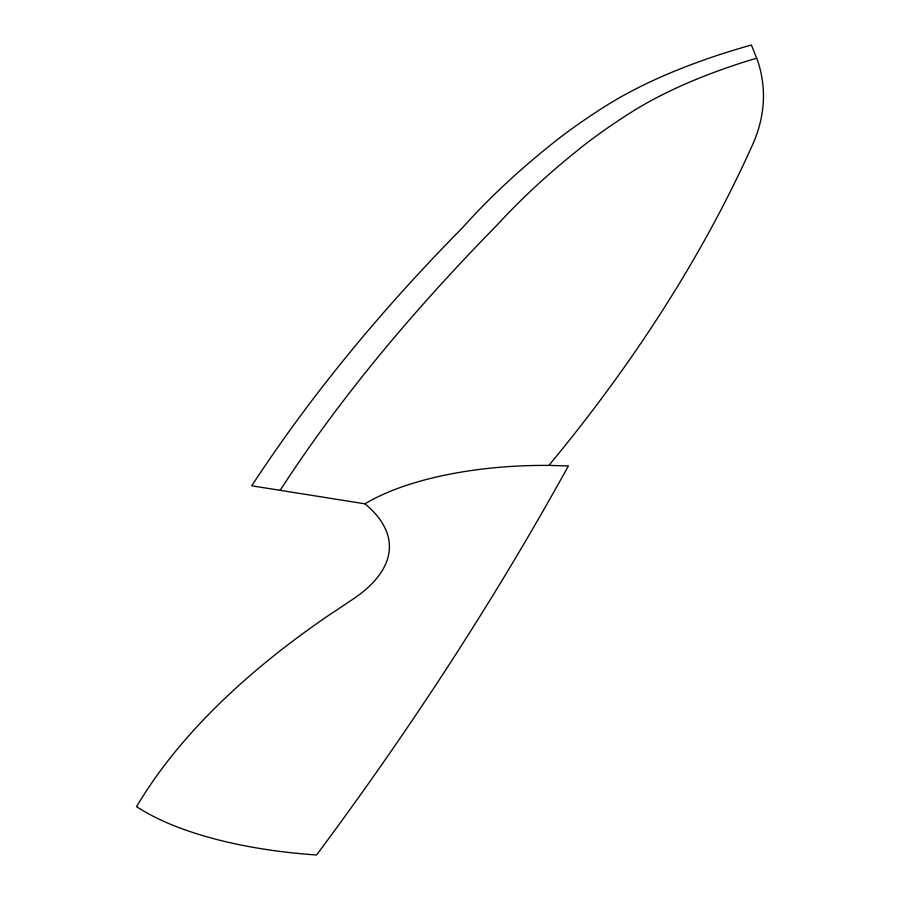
<?xml version="1.0" encoding="UTF-8"?>
<svg xmlns="http://www.w3.org/2000/svg" width="900" height="900" viewBox="0 0 900 900"><rect width="100%" height="100%" fill="white"/><g stroke="black" fill="none" stroke-linecap="round" stroke-linejoin="round"><path stroke-width="1.35" d="M279.956 490.298L281.317 488.509C343.575 392.738 418.118 305.606 497.936 224.134A1837.609 718.009 -0.8 0 1 568.733 157.545L582.199 146.632A1068.626 417.544 -0.8 0 1 631.001 112.421A495.011 193.421 -0.8 0 1 748.519 60.626L756.776 58.196M548.899 465.412C629.899 367.582 700.673 260.584 752.67 144.472A715.905 279.72 -0.8 0 0 757.924 61.391L751.387 45A525.274 205.245 -0.8 0 0 605.216 106.279A1100.745 430.099 -0.8 0 0 554.906 141.536L541.148 152.696A1868.209 729.967 -0.8 0 0 462.915 227.295C384.604 306.551 312.75 392.49 251.73 485.809L364.961 503.82A207.529 81.09 -0.8 0 1 548.899 465.412L568.384 465.941C493.706 601.335 408.881 731.002 316.575 855A272.678 106.538 -0.8 0 1 136.564 806.648A1755.686 686.002 -0.8 0 1 326.509 616.826L350.629 600.739A261.821 102.296 -0.8 0 0 364.961 503.82"/></g></svg>
